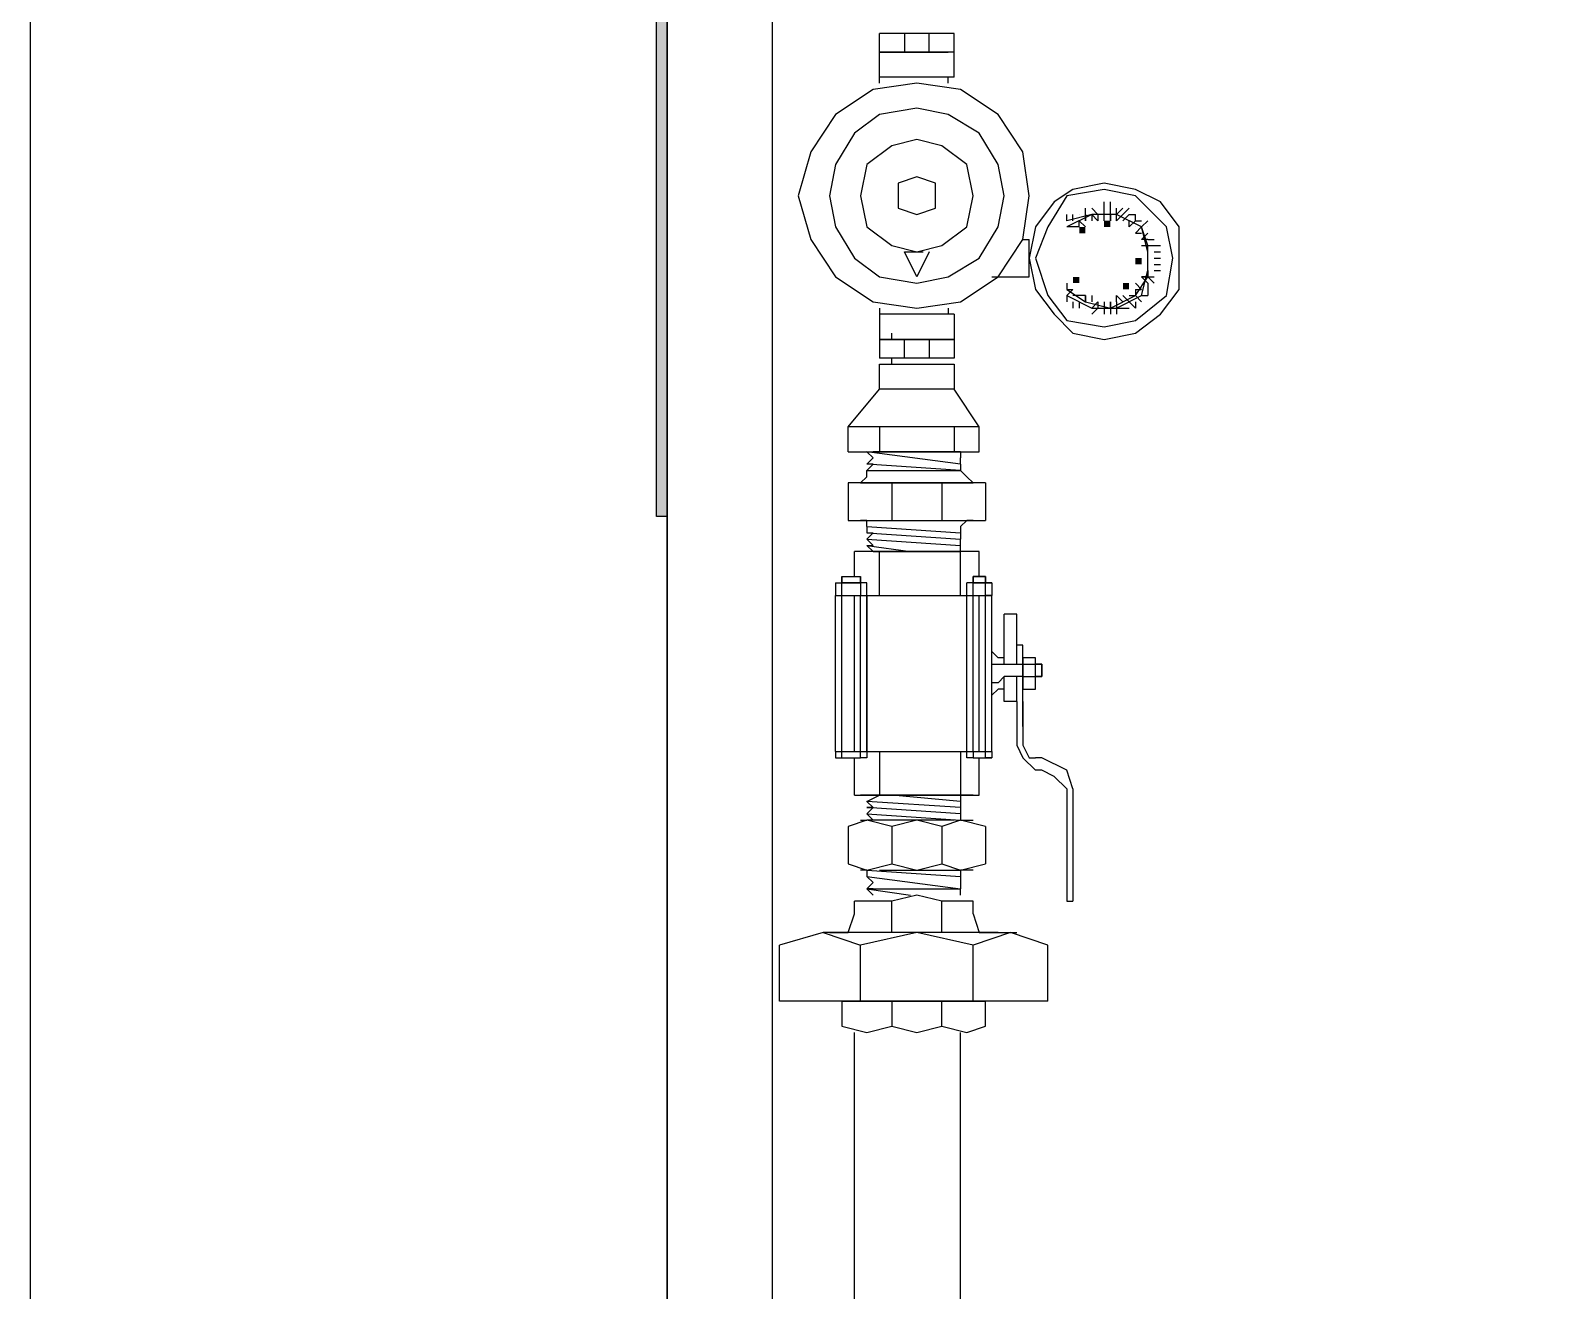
# Model space of a CAD drawing. Header units: millimetres. Extents: x 4161 to 13726, y 828 to 4470.
# Drawn here: x 9057.19 to 9092.77, y 3714.1 to 3743.78 of the extents above; entities that cross this region are included whole.
import ezdxf

# ---------------------------------------------------------------- set-up
doc = ezdxf.new("R2010")
doc.units = ezdxf.units.MM
doc.header["$LTSCALE"] = 10
doc.layers.add('A-AREAS', color=2, linetype='Continuous')
doc.layers.add('cabine', color=1, linetype='Continuous')

msp = doc.modelspace()

# ---------------------------------------------------------------- hatches: boundary and pattern name
at = {"layer": 'cabine', "linetype": 'Continuous'}
for points in [[(9071.939, 3782.058), (9072.188, 3782.058), (9072.188, 3732.334), (9071.939, 3732.334)], [(9082.629, 3739.151), (9082.629, 3739.298), (9082.482, 3739.298), (9082.482, 3739.151)], [(9082.041, 3739.004), (9082.041, 3739.151), (9081.894, 3739.151), (9081.894, 3739.004)], [(9083.364, 3738.269), (9083.364, 3738.416), (9083.217, 3738.416), (9083.217, 3738.269)], [(9081.894, 3737.828), (9081.894, 3737.975), (9081.747, 3737.975), (9081.747, 3737.828)], [(9083.07, 3737.681), (9083.07, 3737.828), (9082.923, 3737.828), (9082.923, 3737.681)]]:
    msp.add_hatch(color=256, dxfattribs=at).paths.add_polyline_path(points)

# ---------------------------------------------------------------- linework, layer by layer
at = {"layer": 'A-AREAS'}
msp.add_line((9057.188, 3815.199), (9057.188, 3600.202), dxfattribs=at)
at = {"layer": 'cabine', "color": 1}
msp.add_line((9072.188, 3601.063), (9072.188, 3800.202), dxfattribs=at)
at = {"layer": 'cabine', "color": 252}
msp.add_lwpolyline([(9074.674, 3800.202), (9072.188, 3800.202), (9072.188, 3601.063), (9074.674, 3601.063)], close=True, dxfattribs=at)
at = {"layer": 'cabine', "color": 252, "ltscale": 5}
msp.add_lwpolyline([(9072.188, 3600.202), (9207.188, 3600.202), (9207.188, 3800.202), (9072.188, 3800.202)], close=True, dxfattribs=at)
at = {"layer": 'cabine', "linetype": 'Continuous'}
msp.add_lwpolyline([(9071.939, 3782.058), (9072.188, 3782.058), (9072.188, 3732.334), (9071.939, 3732.334)], close=True, dxfattribs=at)
for points in [[(9077.776, 3743.71), (9077.188, 3743.71)], [(9077.188, 3743.269), (9077.188, 3743.71)], [(9078.953, 3743.71), (9077.776, 3743.71), (9077.776, 3743.269)], [(9078.364, 3743.269), (9078.364, 3743.71)], [(9078.953, 3743.269), (9078.953, 3743.71)], [(9077.188, 3742.681), (9077.188, 3743.269)], [(9078.953, 3743.269), (9077.188, 3743.269)], [(9078.953, 3743.269), (9077.188, 3743.269)], [(9077.188, 3743.269), (9077.776, 3743.269)], [(9077.335, 3743.269), (9078.806, 3743.269)], [(9077.482, 3743.269), (9077.482, 3743.269), (9077.482, 3743.269)], [(9077.482, 3743.269), (9077.482, 3743.269)], [(9078.658, 3743.269), (9077.482, 3743.269)], [(9078.953, 3743.269), (9077.776, 3743.269)], [(9078.658, 3743.269), (9078.658, 3743.269), (9078.658, 3743.269)], [(9078.953, 3742.681), (9078.953, 3743.269)], [(9080.717, 3739.887), (9080.57, 3740.916), (9079.982, 3741.798), (9079.1, 3742.387), (9078.07, 3742.534), (9077.041, 3742.387), (9076.158, 3741.798), (9075.57, 3740.916), (9075.276, 3739.887), (9075.57, 3738.857), (9076.158, 3737.975), (9077.041, 3737.387), (9078.07, 3737.24), (9079.1, 3737.387), (9079.982, 3737.975), (9080.57, 3738.857), (9080.717, 3739.887)], [(9077.188, 3742.534), (9077.188, 3742.681)], [(9078.953, 3742.681), (9077.188, 3742.681)], [(9078.806, 3742.534), (9078.806, 3742.681)], [(9080.129, 3739.887), (9079.982, 3740.622), (9079.541, 3741.357), (9078.806, 3741.798), (9078.07, 3741.945), (9077.188, 3741.798), (9076.6, 3741.357), (9076.158, 3740.622), (9076.011, 3739.887), (9076.158, 3739.151), (9076.6, 3738.416), (9077.188, 3737.975), (9078.07, 3737.828), (9078.806, 3737.975), (9079.541, 3738.416), (9079.982, 3739.151), (9080.129, 3739.887)], [(9079.394, 3739.887), (9079.247, 3740.622), (9078.658, 3741.063), (9078.07, 3741.21), (9077.482, 3741.063), (9076.894, 3740.622), (9076.747, 3739.887), (9076.894, 3739.151), (9077.482, 3738.71), (9078.07, 3738.563), (9078.658, 3738.71), (9079.247, 3739.151), (9079.394, 3739.887)], [(9078.511, 3740.181), (9078.07, 3740.328), (9077.629, 3740.181)], [(9077.629, 3740.181), (9077.629, 3739.593), (9078.07, 3739.445)], [(9078.07, 3739.445), (9078.511, 3739.593), (9078.511, 3740.181)], [(9084.247, 3738.416), (9084.247, 3739.151), (9083.806, 3739.74), (9083.217, 3740.034), (9082.482, 3740.181), (9081.747, 3740.034), (9081.306, 3739.74), (9080.864, 3739.151), (9080.717, 3738.416), (9080.864, 3737.681), (9081.306, 3737.093), (9081.747, 3736.651), (9082.482, 3736.504), (9083.217, 3736.651), (9083.806, 3737.093), (9084.247, 3737.681), (9084.247, 3738.416)], [(9084.1, 3738.416), (9083.953, 3739.151), (9083.217, 3739.887), (9082.482, 3740.034), (9081.6, 3739.887), (9081.158, 3739.151), (9080.864, 3738.416), (9081.158, 3737.534), (9081.6, 3736.945), (9082.482, 3736.798), (9083.217, 3736.945), (9083.953, 3737.534), (9084.1, 3738.416)], [(9082.041, 3739.445), (9082.041, 3739.593)], [(9082.041, 3739.445), (9082.041, 3739.593)], [(9082.335, 3739.445), (9082.188, 3739.593)], [(9082.482, 3739.445), (9082.482, 3739.74)], [(9082.482, 3739.445), (9082.482, 3739.74)], [(9082.629, 3739.445), (9082.629, 3739.74)], [(9082.776, 3739.445), (9082.923, 3739.593)], [(9082.776, 3739.445), (9082.776, 3739.593)], [(9082.923, 3739.445), (9083.07, 3739.593)], [(9081.6, 3739.298), (9081.6, 3739.445)], [(9081.6, 3737.681), (9082.041, 3737.387), (9082.629, 3737.24), (9083.217, 3737.534), (9083.511, 3737.975), (9083.511, 3738.563), (9083.364, 3739.151), (9082.776, 3739.445), (9082.188, 3739.445), (9081.6, 3739.151)], [(9081.6, 3737.534), (9082.188, 3737.24), (9082.776, 3737.24), (9083.364, 3737.534), (9083.511, 3738.122), (9083.511, 3738.71), (9083.364, 3739.151), (9082.776, 3739.445), (9082.188, 3739.445), (9081.6, 3739.298)], [(9081.747, 3739.298), (9081.747, 3739.445)], [(9081.894, 3739.445), (9081.894, 3739.445)], [(9082.041, 3739.151), (9081.894, 3739.298)], [(9081.894, 3739.151), (9081.894, 3739.298)], [(9082.041, 3739.445), (9082.041, 3739.298), (9082.041, 3739.445)], [(9082.335, 3739.445), (9082.335, 3739.298), (9082.188, 3739.445), (9082.188, 3739.298)], [(9082.482, 3739.445), (9082.482, 3739.445)], [(9082.482, 3739.298), (9082.482, 3739.445)], [(9082.629, 3739.298), (9082.629, 3739.445), (9082.629, 3739.298)], [(9082.923, 3739.445), (9082.776, 3739.298), (9082.776, 3739.445)], [(9082.776, 3739.298), (9082.776, 3739.445)], [(9082.923, 3739.298), (9083.07, 3739.445)], [(9083.07, 3739.445), (9083.217, 3739.445)], [(9083.217, 3739.298), (9083.07, 3739.151), (9083.07, 3739.298)], [(9083.217, 3739.298), (9083.217, 3739.445)], [(9083.217, 3739.298), (9083.364, 3739.298)], [(9083.364, 3739.151), (9083.511, 3739.298)], [(9081.747, 3739.151), (9081.6, 3739.151)], [(9081.894, 3739.151), (9081.747, 3739.151)], [(9083.217, 3739.151), (9083.217, 3739.151)], [(9083.217, 3739.004), (9083.364, 3739.151)], [(9083.217, 3739.151), (9083.217, 3739.151)], [(9083.217, 3739.004), (9083.364, 3739.004)], [(9083.511, 3738.857), (9083.364, 3738.857), (9083.511, 3739.004)], [(9083.511, 3739.151), (9083.511, 3739.151)], [(9083.511, 3739.004), (9083.511, 3739.004)], [(9077.776, 3738.563), (9078.217, 3738.563)], [(9078.364, 3738.563), (9078.07, 3737.975), (9077.776, 3738.563)], [(9080.57, 3738.857), (9080.717, 3738.857)], [(9080.717, 3737.975), (9080.717, 3738.857)], [(9083.364, 3738.71), (9083.511, 3738.71)], [(9083.511, 3738.857), (9083.658, 3738.857)], [(9083.511, 3738.71), (9083.658, 3738.71)], [(9083.511, 3738.71), (9083.511, 3738.71)], [(9083.511, 3738.563), (9083.511, 3738.71)], [(9083.511, 3738.563), (9083.511, 3738.563)], [(9083.658, 3738.71), (9083.806, 3738.71)], [(9083.658, 3738.563), (9083.806, 3738.563)], [(9083.511, 3738.416), (9083.511, 3738.416)], [(9083.511, 3738.416), (9083.511, 3738.416)], [(9083.511, 3738.416), (9083.511, 3738.416)], [(9083.511, 3738.269), (9083.511, 3738.269)], [(9083.658, 3738.416), (9083.806, 3738.416)], [(9083.658, 3738.269), (9083.806, 3738.269)], [(9079.835, 3737.975), (9080.717, 3737.975)], [(9081.6, 3737.828), (9081.6, 3737.681)], [(9083.217, 3737.681), (9083.364, 3737.681), (9083.217, 3737.828)], [(9083.511, 3737.828), (9083.364, 3737.975), (9083.511, 3737.975), (9083.364, 3737.975)], [(9083.511, 3738.122), (9083.511, 3737.975)], [(9083.511, 3738.122), (9083.511, 3738.122)], [(9083.511, 3737.975), (9083.658, 3737.828)], [(9083.511, 3737.975), (9083.658, 3737.975)], [(9083.511, 3737.828), (9083.511, 3737.681)], [(9083.658, 3738.122), (9083.806, 3738.122)], [(9081.6, 3737.681), (9081.747, 3737.681), (9081.6, 3737.534)], [(9081.6, 3737.534), (9081.6, 3737.387)], [(9081.894, 3737.534), (9081.747, 3737.534)], [(9082.041, 3737.534), (9081.894, 3737.534)], [(9081.894, 3737.534), (9081.894, 3737.534)], [(9082.041, 3737.387), (9082.041, 3737.534), (9082.041, 3737.387)], [(9082.188, 3737.534), (9082.188, 3737.387)], [(9082.776, 3737.387), (9082.776, 3737.534), (9082.923, 3737.387)], [(9082.923, 3737.534), (9083.07, 3737.387)], [(9083.07, 3737.534), (9083.07, 3737.534), (9083.217, 3737.534)], [(9083.217, 3737.681), (9083.217, 3737.534)], [(9083.217, 3737.534), (9083.217, 3737.534)], [(9083.217, 3737.534), (9083.364, 3737.387)], [(9083.364, 3737.534), (9083.511, 3737.534)], [(9083.511, 3737.681), (9083.511, 3737.534)], [(9077.188, 3737.24), (9077.188, 3737.093)], [(9078.806, 3737.24), (9078.806, 3737.093)], [(9081.747, 3737.387), (9081.747, 3737.24)], [(9081.894, 3737.387), (9081.894, 3737.24)], [(9082.041, 3737.24), (9082.041, 3737.24)], [(9082.041, 3737.24), (9082.041, 3737.24)], [(9082.188, 3737.24), (9082.335, 3737.387), (9082.335, 3737.24)], [(9082.335, 3737.24), (9082.188, 3737.093)], [(9082.482, 3737.387), (9082.482, 3737.24)], [(9082.482, 3737.387), (9082.482, 3737.24)], [(9082.482, 3737.24), (9082.482, 3737.093)], [(9082.482, 3737.24), (9082.482, 3737.093)], [(9082.629, 3737.387), (9082.629, 3737.24), (9082.629, 3737.387)], [(9082.629, 3737.24), (9082.629, 3737.093)], [(9082.776, 3737.387), (9082.776, 3737.24)], [(9082.776, 3737.24), (9082.776, 3737.093)], [(9082.776, 3737.24), (9082.923, 3737.24)], [(9082.923, 3737.24), (9083.07, 3737.24)], [(9083.07, 3737.387), (9083.217, 3737.24)], [(9083.217, 3737.387), (9083.217, 3737.24)], [(9077.188, 3737.093), (9077.188, 3736.504)], [(9078.953, 3737.093), (9077.188, 3737.093)], [(9078.953, 3737.093), (9078.953, 3736.504)], [(9077.188, 3736.504), (9078.953, 3736.504), (9077.188, 3736.504)], [(9078.953, 3736.504), (9077.188, 3736.504)], [(9078.953, 3736.504), (9077.188, 3736.504)], [(9077.188, 3736.504), (9077.776, 3736.504)], [(9077.188, 3736.504), (9077.188, 3736.063)], [(9077.335, 3736.504), (9078.806, 3736.504)], [(9077.482, 3736.504), (9077.482, 3736.651)], [(9077.482, 3736.504), (9077.482, 3736.504), (9077.482, 3736.504)], [(9078.658, 3736.504), (9077.482, 3736.504)], [(9078.953, 3736.504), (9077.776, 3736.504)], [(9078.953, 3736.063), (9077.776, 3736.063), (9077.776, 3736.504)], [(9078.364, 3736.504), (9078.364, 3736.063)], [(9078.658, 3736.504), (9078.658, 3736.504), (9078.658, 3736.504)], [(9078.953, 3736.504), (9078.953, 3736.063)], [(9077.776, 3736.063), (9077.188, 3736.063)], [(9077.482, 3735.916), (9077.482, 3736.063)], [(9077.188, 3735.916), (9078.953, 3735.916), (9078.953, 3735.328)], [(9077.188, 3735.328), (9077.188, 3735.916)], [(9077.335, 3735.916), (9078.806, 3735.916)], [(9077.482, 3735.916), (9077.482, 3735.916), (9077.482, 3735.916)], [(9077.482, 3735.916), (9077.482, 3735.916)], [(9077.629, 3735.916), (9078.658, 3735.916)], [(9078.658, 3735.916), (9078.658, 3735.916), (9078.658, 3735.916)], [(9076.453, 3734.445), (9077.188, 3735.328)], [(9079.541, 3734.445), (9078.953, 3735.328), (9077.188, 3735.328)], [(9076.453, 3733.857), (9076.453, 3734.445)], [(9079.541, 3734.445), (9076.453, 3734.445)], [(9077.188, 3734.445), (9077.188, 3733.857)], [(9078.953, 3734.445), (9078.953, 3733.857)], [(9079.541, 3733.857), (9079.541, 3734.445)], [(9076.453, 3733.857), (9079.541, 3733.857)], [(9079.1, 3733.563), (9076.894, 3733.857)], [(9076.894, 3733.857), (9077.188, 3733.857), (9077.041, 3733.857)], [(9076.894, 3733.857), (9077.041, 3733.71)], [(9077.041, 3733.563), (9076.894, 3733.563), (9077.041, 3733.71)], [(9079.1, 3733.416), (9076.894, 3733.563)], [(9077.041, 3733.563), (9076.894, 3733.416), (9076.894, 3733.416)], [(9079.1, 3733.857), (9077.041, 3733.857)], [(9079.1, 3733.857), (9077.482, 3733.857)], [(9079.1, 3733.857), (9079.1, 3733.857), (9079.1, 3733.857), (9079.1, 3733.71)], [(9079.1, 3733.563), (9079.1, 3733.563), (9079.1, 3733.71)], [(9079.1, 3733.563), (9079.1, 3733.416), (9079.1, 3733.416)], [(9076.747, 3733.122), (9076.894, 3733.269), (9076.894, 3733.416)], [(9076.894, 3733.416), (9079.1, 3733.416), (9079.247, 3733.269), (9079.394, 3733.122)], [(9077.482, 3733.122), (9076.894, 3733.122), (9076.453, 3733.122)], [(9076.453, 3733.122), (9076.453, 3732.24), (9076.894, 3732.24), (9077.482, 3732.24)], [(9076.747, 3733.122), (9079.394, 3733.122)], [(9079.688, 3733.122), (9079.1, 3733.122), (9078.658, 3733.122), (9078.07, 3733.122), (9077.482, 3733.122)], [(9077.482, 3733.122), (9077.482, 3732.24)], [(9078.658, 3733.122), (9078.658, 3732.24)], [(9079.688, 3733.122), (9079.688, 3732.24)], [(9076.747, 3732.24), (9079.394, 3732.24)], [(9076.894, 3732.093), (9076.894, 3732.24), (9076.747, 3732.24)], [(9077.482, 3732.24), (9078.07, 3732.24), (9078.658, 3732.24)], [(9078.658, 3732.24), (9079.1, 3732.24), (9079.688, 3732.24)], [(9079.394, 3732.24), (9079.247, 3732.24), (9079.1, 3732.093)], [(9076.894, 3732.093), (9079.1, 3731.945)], [(9076.894, 3732.093), (9076.894, 3731.945)], [(9076.894, 3731.945), (9079.1, 3731.798)], [(9076.894, 3731.945), (9077.041, 3731.945), (9076.894, 3731.798)], [(9076.894, 3731.798), (9079.1, 3731.651)], [(9077.041, 3731.651), (9076.894, 3731.798)], [(9079.1, 3732.093), (9079.1, 3731.945)], [(9079.1, 3731.945), (9079.1, 3731.945), (9079.1, 3731.798)], [(9079.1, 3731.651), (9079.1, 3731.798)], [(9079.541, 3731.504), (9076.6, 3731.504)], [(9076.6, 3730.916), (9076.6, 3731.504)], [(9077.041, 3731.504), (9076.894, 3731.651)], [(9076.894, 3731.651), (9077.041, 3731.651)], [(9076.894, 3731.651), (9077.923, 3731.504)], [(9079.1, 3731.504), (9076.894, 3731.504)], [(9077.041, 3731.504), (9079.1, 3731.504)], [(9077.188, 3730.475), (9077.188, 3731.504)], [(9079.1, 3731.651), (9079.1, 3731.651)], [(9079.1, 3731.504), (9079.1, 3731.651)], [(9079.1, 3730.475), (9079.1, 3731.504)], [(9079.541, 3730.916), (9079.541, 3731.504)], [(9076.158, 3730.769), (9076.306, 3730.769), (9076.306, 3730.916), (9076.306, 3730.769)], [(9076.158, 3730.769), (9076.158, 3730.475), (9076.306, 3730.475)], [(9076.306, 3730.916), (9076.747, 3730.916)], [(9076.306, 3730.916), (9076.747, 3730.916)], [(9076.306, 3730.475), (9076.306, 3730.769)], [(9076.747, 3730.769), (9076.306, 3730.769)], [(9076.747, 3730.769), (9076.306, 3730.769)], [(9076.306, 3730.769), (9076.747, 3730.769)], [(9076.747, 3730.916), (9076.747, 3730.475)], [(9076.747, 3730.769), (9076.747, 3730.916)], [(9076.894, 3730.769), (9076.747, 3730.769)], [(9076.894, 3730.475), (9076.894, 3730.769)], [(9079.247, 3730.475), (9079.247, 3730.769)], [(9079.394, 3730.769), (9079.247, 3730.769)], [(9079.394, 3730.475), (9079.394, 3730.916), (9079.394, 3730.769)], [(9079.394, 3730.916), (9079.688, 3730.916), (9079.394, 3730.916)], [(9079.688, 3730.769), (9079.394, 3730.769)], [(9079.394, 3730.769), (9079.835, 3730.769)], [(9079.835, 3730.769), (9079.688, 3730.769), (9079.688, 3730.916), (9079.688, 3730.769)], [(9079.688, 3730.475), (9079.688, 3730.769)], [(9079.835, 3730.769), (9079.835, 3730.475), (9079.688, 3730.475)], [(9076.158, 3730.475), (9079.835, 3730.475)], [(9076.158, 3726.798), (9076.158, 3730.475)], [(9076.306, 3728.71), (9076.306, 3730.475)], [(9076.306, 3730.475), (9076.747, 3730.475)], [(9076.306, 3730.475), (9076.747, 3730.475)], [(9076.6, 3728.71), (9076.6, 3730.475)], [(9076.747, 3728.71), (9076.747, 3730.475)], [(9076.747, 3728.71), (9076.747, 3730.475)], [(9076.747, 3730.475), (9076.894, 3730.475)], [(9076.894, 3728.71), (9076.894, 3730.475), (9076.894, 3728.71)], [(9079.247, 3728.71), (9079.247, 3730.475)], [(9079.247, 3728.71), (9079.247, 3730.475)], [(9079.247, 3730.475), (9079.394, 3730.475)], [(9079.394, 3728.71), (9079.394, 3730.475)], [(9079.394, 3728.71), (9079.394, 3730.475)], [(9079.394, 3730.475), (9079.835, 3730.475)], [(9079.394, 3730.475), (9079.688, 3730.475)], [(9079.541, 3728.71), (9079.541, 3730.475)], [(9079.688, 3728.71), (9079.688, 3730.475)], [(9079.835, 3729.151), (9079.835, 3730.475)], [(9080.129, 3728.857), (9080.129, 3730.034)], [(9080.423, 3730.034), (9080.129, 3730.034)], [(9080.423, 3728.857), (9080.423, 3730.034)], [(9080.57, 3729.298), (9080.423, 3729.298)], [(9080.57, 3727.387), (9080.57, 3729.298)], [(9079.835, 3728.122), (9079.835, 3729.151)], [(9079.835, 3729.151), (9079.982, 3729.004)], [(9080.129, 3729.004), (9079.982, 3729.004)], [(9080.864, 3729.004), (9080.57, 3729.004), (9080.57, 3728.857)], [(9080.864, 3728.857), (9080.864, 3729.004)], [(9076.306, 3726.798), (9076.306, 3728.71)], [(9076.6, 3726.798), (9076.6, 3728.71)], [(9076.747, 3726.798), (9076.747, 3728.71)], [(9076.747, 3726.798), (9076.747, 3728.71)], [(9076.894, 3726.798), (9076.894, 3728.71), (9076.894, 3726.798)], [(9079.247, 3726.798), (9079.247, 3728.71)], [(9079.247, 3726.798), (9079.247, 3728.71)], [(9079.394, 3726.798), (9079.394, 3728.71)], [(9079.394, 3726.798), (9079.394, 3728.71)], [(9079.541, 3726.798), (9079.541, 3728.71)], [(9079.688, 3726.798), (9079.688, 3728.71)], [(9079.835, 3728.857), (9079.982, 3728.857), (9080.129, 3728.857)], [(9080.129, 3728.563), (9079.982, 3728.416), (9079.835, 3728.416)], [(9080.129, 3728.857), (9080.57, 3728.857), (9080.57, 3728.563)], [(9080.57, 3728.563), (9080.129, 3728.563)], [(9080.129, 3727.975), (9080.129, 3728.563)], [(9080.423, 3727.975), (9080.423, 3728.563)], [(9080.57, 3728.563), (9080.57, 3728.857), (9080.864, 3728.857)], [(9080.57, 3728.416), (9080.57, 3728.857)], [(9080.57, 3728.563), (9081.011, 3728.563)], [(9080.57, 3728.563), (9080.57, 3728.269)], [(9080.864, 3728.563), (9080.864, 3728.857)], [(9080.864, 3728.857), (9081.011, 3728.857), (9081.011, 3728.563)], [(9081.011, 3728.857), (9080.864, 3728.857)], [(9080.864, 3728.416), (9080.864, 3728.857)], [(9081.011, 3728.563), (9080.864, 3728.563)], [(9080.864, 3728.269), (9080.864, 3728.563)], [(9081.011, 3728.857), (9081.011, 3728.857)], [(9081.011, 3728.563), (9081.011, 3728.857)], [(9079.982, 3728.269), (9079.835, 3728.122)], [(9080.129, 3728.269), (9079.982, 3728.269)], [(9080.57, 3728.269), (9080.864, 3728.269)], [(9079.247, 3726.798), (9079.835, 3726.798), (9079.835, 3728.122)], [(9080.423, 3727.975), (9080.129, 3727.975)], [(9080.423, 3727.975), (9080.423, 3726.945)], [(9080.57, 3727.975), (9080.57, 3726.945)], [(9076.158, 3726.798), (9079.835, 3726.798)], [(9076.158, 3726.798), (9076.158, 3726.651), (9076.747, 3726.651)], [(9076.158, 3726.798), (9076.894, 3726.798)], [(9076.306, 3726.651), (9076.306, 3726.798)], [(9076.747, 3726.651), (9076.747, 3726.798)], [(9076.894, 3726.798), (9076.894, 3726.651), (9076.747, 3726.651)], [(9077.188, 3726.798), (9077.188, 3725.769)], [(9079.1, 3726.798), (9079.1, 3725.769)], [(9079.247, 3726.651), (9079.247, 3726.798)], [(9079.394, 3726.798), (9079.394, 3726.651), (9079.247, 3726.651)], [(9079.688, 3726.651), (9079.688, 3726.798)], [(9079.835, 3726.798), (9079.835, 3726.651), (9079.688, 3726.651)], [(9080.423, 3726.945), (9080.57, 3726.651), (9080.864, 3726.357)], [(9080.57, 3726.945), (9080.717, 3726.651), (9080.864, 3726.651)], [(9076.306, 3726.651), (9076.747, 3726.651)], [(9076.6, 3725.769), (9076.6, 3726.651)], [(9079.394, 3726.651), (9079.835, 3726.651)], [(9079.394, 3726.651), (9079.688, 3726.651)], [(9079.541, 3725.769), (9079.541, 3726.651)], [(9081.011, 3726.651), (9080.864, 3726.651)], [(9081.747, 3725.916), (9081.6, 3726.357), (9081.011, 3726.651)], [(9081.011, 3726.357), (9080.864, 3726.357)], [(9081.6, 3725.916), (9081.306, 3726.21), (9081.011, 3726.357)], [(9076.6, 3725.769), (9079.541, 3725.769)], [(9079.394, 3725.769), (9076.747, 3725.769)], [(9076.894, 3725.769), (9079.247, 3725.769)], [(9076.894, 3725.622), (9077.188, 3725.769), (9077.041, 3725.769)], [(9079.1, 3725.622), (9077.482, 3725.769)], [(9079.1, 3725.769), (9079.1, 3725.622), (9079.1, 3725.475)], [(9081.6, 3725.916), (9081.6, 3723.269)], [(9081.747, 3725.916), (9081.747, 3723.269)], [(9079.1, 3725.475), (9076.894, 3725.622)], [(9076.894, 3725.622), (9077.041, 3725.475)], [(9079.1, 3725.328), (9076.894, 3725.475)], [(9077.041, 3725.475), (9076.894, 3725.475), (9077.041, 3725.475)], [(9077.041, 3725.475), (9076.894, 3725.328)], [(9079.1, 3725.475), (9079.1, 3725.475), (9079.1, 3725.475)], [(9079.1, 3725.475), (9079.1, 3725.328)], [(9077.482, 3725.034), (9076.894, 3725.181), (9076.453, 3725.034)], [(9076.453, 3725.034), (9076.453, 3724.151), (9076.894, 3724.004), (9077.482, 3724.151)], [(9076.747, 3725.181), (9076.894, 3725.181), (9076.894, 3725.181)], [(9076.894, 3725.328), (9079.1, 3725.181), (9079.247, 3725.181), (9079.394, 3725.181)], [(9076.894, 3725.328), (9077.041, 3725.181), (9076.894, 3725.181)], [(9078.953, 3725.181), (9076.894, 3725.181)], [(9079.688, 3725.034), (9079.1, 3725.181), (9078.658, 3725.034), (9078.07, 3725.181), (9077.482, 3725.034)], [(9077.482, 3725.034), (9077.482, 3724.151)], [(9078.658, 3725.034), (9078.658, 3724.151)], [(9079.1, 3725.328), (9079.1, 3725.181), (9079.1, 3725.181)], [(9079.688, 3725.034), (9079.688, 3724.151)], [(9076.894, 3724.004), (9076.894, 3724.004), (9076.747, 3724.004)], [(9076.894, 3724.004), (9079.1, 3723.857)], [(9076.894, 3724.004), (9076.894, 3723.857)], [(9077.188, 3724.004), (9079.1, 3724.004), (9079.1, 3723.857), (9079.1, 3723.857)], [(9077.482, 3724.151), (9078.07, 3724.004), (9078.658, 3724.151)], [(9078.658, 3724.151), (9079.1, 3724.004), (9079.688, 3724.151)], [(9079.394, 3724.004), (9079.247, 3724.004), (9079.1, 3724.004)], [(9076.894, 3723.857), (9079.1, 3723.563)], [(9076.894, 3723.857), (9077.041, 3723.71), (9076.894, 3723.563)], [(9079.1, 3723.857), (9079.1, 3723.71), (9079.1, 3723.563)], [(9077.482, 3722.534), (9077.482, 3723.269), (9076.6, 3723.269)], [(9076.6, 3722.975), (9076.6, 3723.269)], [(9076.894, 3723.563), (9079.1, 3723.563)], [(9077.041, 3723.416), (9076.894, 3723.563)], [(9077.041, 3723.563), (9076.894, 3723.563)], [(9076.894, 3723.563), (9077.041, 3723.563)], [(9076.894, 3723.563), (9077.923, 3723.416)], [(9078.658, 3722.534), (9078.658, 3723.269), (9078.07, 3723.416), (9077.482, 3723.269)], [(9079.394, 3723.269), (9078.658, 3723.269)], [(9079.1, 3723.563), (9079.1, 3723.563)], [(9079.1, 3723.563), (9079.1, 3723.563)], [(9079.1, 3723.416), (9079.1, 3723.563)], [(9079.394, 3722.975), (9079.394, 3723.269)], [(9081.6, 3723.269), (9081.747, 3723.269)], [(9076.011, 3722.534), (9076.453, 3722.534), (9076.6, 3722.975)], [(9079.394, 3722.975), (9079.541, 3722.534), (9079.982, 3722.534), (9080.423, 3722.534)], [(9075.864, 3722.534), (9074.835, 3722.24)], [(9079.982, 3722.534), (9075.864, 3722.534), (9076.747, 3722.24)], [(9079.394, 3722.24), (9078.07, 3722.534), (9076.747, 3722.24)], [(9081.158, 3722.24), (9080.276, 3722.534), (9079.394, 3722.24)], [(9074.835, 3720.916), (9074.835, 3722.24)], [(9076.747, 3720.916), (9076.747, 3722.24)], [(9079.394, 3720.916), (9079.394, 3722.24)], [(9081.158, 3720.916), (9081.158, 3722.24)], [(9081.158, 3720.916), (9074.835, 3720.916)], [(9076.306, 3720.328), (9076.894, 3720.181), (9077.482, 3720.328), (9078.07, 3720.181), (9078.658, 3720.328), (9078.658, 3720.916)], [(9076.306, 3720.916), (9076.306, 3720.328)], [(9076.306, 3720.916), (9079.688, 3720.916)], [(9077.482, 3720.916), (9077.482, 3720.328)], [(9078.658, 3720.328), (9079.247, 3720.181), (9079.688, 3720.328), (9079.688, 3720.916)], [(9076.6, 3707.093), (9076.6, 3720.181)], [(9079.1, 3707.093), (9079.1, 3720.181)]]:
    msp.add_lwpolyline(points, dxfattribs=at)

doc.saveas('drawing.dxf')
